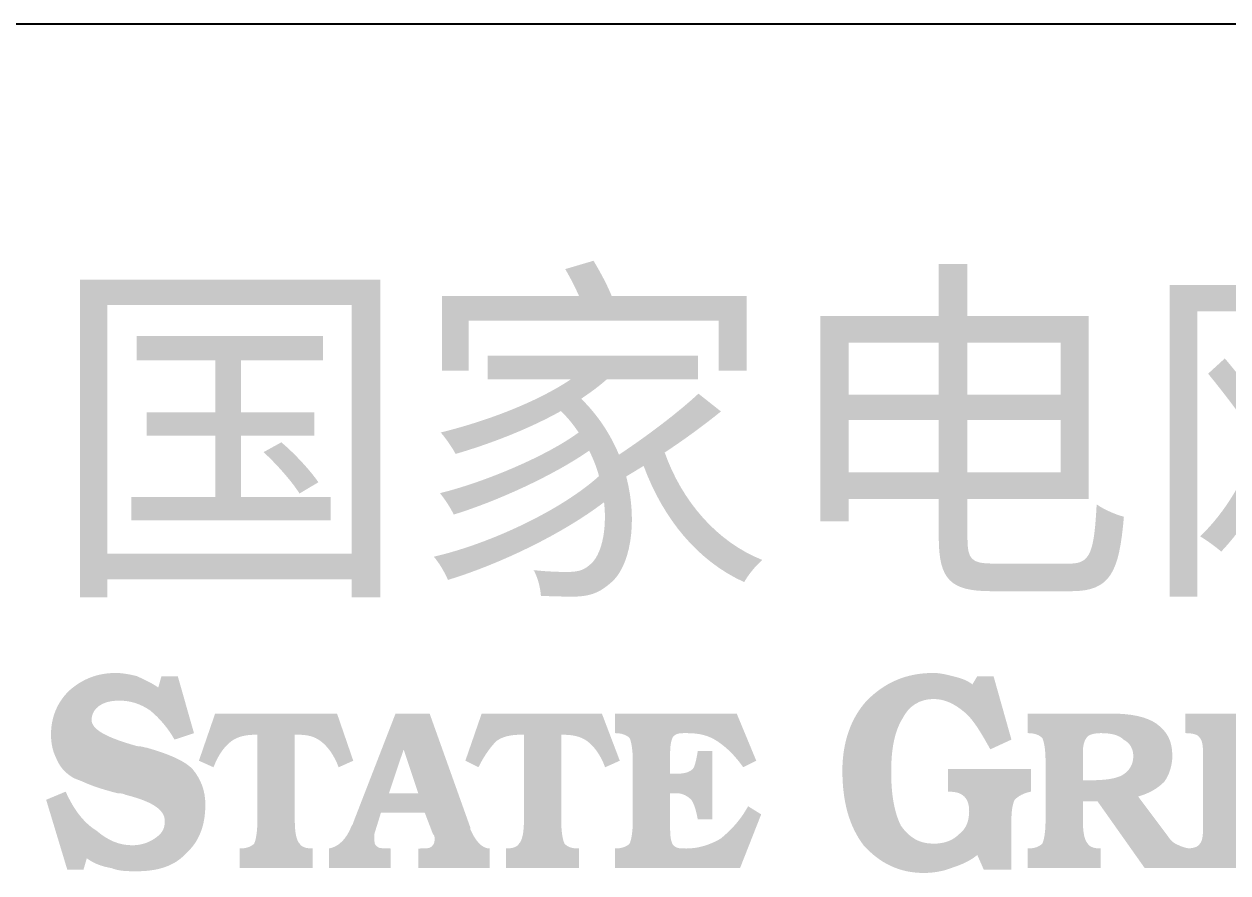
# Model space of a CAD drawing. Header units: millimetres. Extents: x 0 to 420, y 0 to 297.
# Drawn here: x 307.42 to 315.65, y 62.04 to 67.84 of the extents above; entities that cross this region are included whole.
import ezdxf
from ezdxf.enums import TextEntityAlignment as Align

# ---------------------------------------------------------------- set-up
doc = ezdxf.new("R2010")
doc.units = ezdxf.units.MM
doc.layers.add('GPDRAW', color=1, linetype='Continuous')
doc.styles.add('Cad Logo wryh', font='msyh.ttf')
doc.styles.add('ECL', font='SIMFANG_2312.TTF', dxfattribs={"width": 0.7, "height": 3})

# ---------------------------------------------------------------- blocks, each defined once
blk = doc.blocks.new('*U68')
at = {"linetype": 'Continuous', "lineweight": 0}
h = blk.add_hatch(color=138, dxfattribs=at)
edge = h.paths.add_edge_path()
edge.add_spline(control_points=[(1.097, 4.474), (1.178, 4.433), (1.278, 4.393), (1.359, 4.333)], knot_values=[0.970588, 0.970588, 0.970588, 0.970588, 1, 1, 1, 1], degree=3, periodic=0)
edge.add_spline(control_points=[(1.359, 4.333), (1.399, 4.474), (1.399, 4.474), (1.399, 4.474)], knot_values=[0, 0, 0, 0, 0.029412, 0.029412, 0.029412, 0.029412], degree=3, periodic=0)
edge.add_spline(control_points=[(1.399, 4.474), (1.601, 4.474), (1.601, 4.474), (1.601, 4.474)], knot_values=[0.029412, 0.029412, 0.029412, 0.029412, 0.058824, 0.058824, 0.058824, 0.058824], degree=3, periodic=0)
edge.add_spline(control_points=[(1.601, 4.474), (1.802, 3.768), (1.802, 3.768), (1.802, 3.768)], knot_values=[0.058824, 0.058824, 0.058824, 0.058824, 0.088235, 0.088235, 0.088235, 0.088235], degree=3, periodic=0)
edge.add_spline(control_points=[(1.802, 3.768), (1.561, 3.688), (1.561, 3.688), (1.561, 3.688)], knot_values=[0.088235, 0.088235, 0.088235, 0.088235, 0.117647, 0.117647, 0.117647, 0.117647], degree=3, periodic=0)
edge.add_spline(control_points=[(1.561, 3.688), (1.48, 3.829), (1.379, 3.95), (1.258, 4.05)], knot_values=[0.117647, 0.117647, 0.117647, 0.117647, 0.147059, 0.147059, 0.147059, 0.147059], degree=3, periodic=0)
edge.add_spline(control_points=[(1.258, 4.05), (1.137, 4.131), (1.017, 4.171), (0.876, 4.171), (0.876, 4.171), (0.775, 4.171), (0.694, 4.151), (0.634, 4.111)], knot_values=[0.147059, 0.147059, 0.147059, 0.147059, 0.176471, 0.176471, 0.176471, 0.176571, 0.205882, 0.205882, 0.205882, 0.205882], degree=3, periodic=0)
edge.add_spline(control_points=[(0.634, 4.111), (0.573, 4.071), (0.533, 4.01), (0.533, 3.93), (0.533, 3.93), (0.533, 3.809), (0.734, 3.708), (1.097, 3.607)], knot_values=[0.205882, 0.205882, 0.205882, 0.205882, 0.235294, 0.235294, 0.235294, 0.235394, 0.264706, 0.264706, 0.264706, 0.264706], degree=3, periodic=0)
edge.add_spline(control_points=[(1.097, 3.607), (1.158, 3.607), (1.198, 3.587), (1.218, 3.587)], knot_values=[0.264706, 0.264706, 0.264706, 0.264706, 0.294118, 0.294118, 0.294118, 0.294118], degree=3, periodic=0)
edge.add_spline(control_points=[(1.218, 3.587), (1.5, 3.506), (1.681, 3.426), (1.782, 3.325)], knot_values=[0.294118, 0.294118, 0.294118, 0.294118, 0.323529, 0.323529, 0.323529, 0.323529], degree=3, periodic=0)
edge.add_spline(control_points=[(1.782, 3.325), (1.883, 3.204), (1.943, 3.063), (1.943, 2.882), (1.943, 2.882), (1.943, 2.62), (1.863, 2.418), (1.702, 2.277)], knot_values=[0.323529, 0.323529, 0.323529, 0.323529, 0.352941, 0.352941, 0.352941, 0.353041, 0.382353, 0.382353, 0.382353, 0.382353], degree=3, periodic=0)
edge.add_spline(control_points=[(1.702, 2.277), (1.561, 2.116), (1.339, 2.056), (1.097, 2.056), (1.097, 2.056), (0.976, 2.056), (0.876, 2.056), (0.775, 2.096)], knot_values=[0.382353, 0.382353, 0.382353, 0.382353, 0.411765, 0.411765, 0.411765, 0.411865, 0.441176, 0.441176, 0.441176, 0.441176], degree=3, periodic=0)
edge.add_spline(control_points=[(0.775, 2.096), (0.654, 2.116), (0.553, 2.156), (0.473, 2.217)], knot_values=[0.441176, 0.441176, 0.441176, 0.441176, 0.470588, 0.470588, 0.470588, 0.470588], degree=3, periodic=0)
edge.add_spline(control_points=[(0.473, 2.217), (0.432, 2.076), (0.432, 2.076), (0.432, 2.076)], knot_values=[0.470588, 0.470588, 0.470588, 0.470588, 0.5, 0.5, 0.5, 0.5], degree=3, periodic=0)
edge.add_spline(control_points=[(0.432, 2.076), (0.231, 2.076), (0.231, 2.076), (0.231, 2.076)], knot_values=[0.5, 0.5, 0.5, 0.5, 0.529412, 0.529412, 0.529412, 0.529412], degree=3, periodic=0)
edge.add_spline(control_points=[(0.231, 2.076), (-0.031, 2.942), (-0.031, 2.942), (-0.031, 2.942)], knot_values=[0.529412, 0.529412, 0.529412, 0.529412, 0.558824, 0.558824, 0.558824, 0.558824], degree=3, periodic=0)
edge.add_spline(control_points=[(-0.031, 2.942), (0.211, 3.043), (0.211, 3.043), (0.211, 3.043)], knot_values=[0.558824, 0.558824, 0.558824, 0.558824, 0.588235, 0.588235, 0.588235, 0.588235], degree=3, periodic=0)
edge.add_spline(control_points=[(0.211, 3.043), (0.311, 2.821), (0.432, 2.66), (0.593, 2.559)], knot_values=[0.588235, 0.588235, 0.588235, 0.588235, 0.617647, 0.617647, 0.617647, 0.617647], degree=3, periodic=0)
edge.add_spline(control_points=[(0.593, 2.559), (0.734, 2.438), (0.876, 2.378), (1.037, 2.378), (1.037, 2.378), (1.158, 2.378), (1.258, 2.418), (1.339, 2.479)], knot_values=[0.617647, 0.617647, 0.617647, 0.617647, 0.647059, 0.647059, 0.647059, 0.647159, 0.676471, 0.676471, 0.676471, 0.676471], degree=3, periodic=0)
edge.add_spline(control_points=[(1.339, 2.479), (1.42, 2.539), (1.44, 2.6), (1.44, 2.68), (1.44, 2.68), (1.44, 2.821), (1.278, 2.922), (0.956, 3.003)], knot_values=[0.676471, 0.676471, 0.676471, 0.676471, 0.705882, 0.705882, 0.705882, 0.705982, 0.735294, 0.735294, 0.735294, 0.735294], degree=3, periodic=0)
edge.add_spline(control_points=[(0.956, 3.003), (0.916, 3.023), (0.876, 3.023), (0.855, 3.023)], knot_values=[0.735294, 0.735294, 0.735294, 0.735294, 0.764706, 0.764706, 0.764706, 0.764706], degree=3, periodic=0)
edge.add_spline(control_points=[(0.855, 3.023), (0.694, 3.063), (0.573, 3.103), (0.473, 3.144)], knot_values=[0.764706, 0.764706, 0.764706, 0.764706, 0.794118, 0.794118, 0.794118, 0.794118], degree=3, periodic=0)
edge.add_spline(control_points=[(0.473, 3.144), (0.392, 3.184), (0.311, 3.204), (0.291, 3.224)], knot_values=[0.794118, 0.794118, 0.794118, 0.794118, 0.823529, 0.823529, 0.823529, 0.823529], degree=3, periodic=0)
edge.add_spline(control_points=[(0.291, 3.224), (0.19, 3.285), (0.13, 3.365), (0.09, 3.466)], knot_values=[0.823529, 0.823529, 0.823529, 0.823529, 0.852941, 0.852941, 0.852941, 0.852941], degree=3, periodic=0)
edge.add_spline(control_points=[(0.09, 3.466), (0.049, 3.547), (0.029, 3.647), (0.029, 3.748), (0.029, 3.748), (0.029, 3.97), (0.11, 4.151), (0.251, 4.292)], knot_values=[0.852941, 0.852941, 0.852941, 0.852941, 0.882353, 0.882353, 0.882353, 0.882453, 0.911765, 0.911765, 0.911765, 0.911765], degree=3, periodic=0)
edge.add_spline(control_points=[(0.251, 4.292), (0.412, 4.433), (0.593, 4.514), (0.835, 4.514), (0.835, 4.514), (0.916, 4.514), (1.017, 4.494), (1.097, 4.474)], knot_values=[0.911765, 0.911765, 0.911765, 0.911765, 0.941176, 0.941176, 0.941176, 0.941276, 0.970588, 0.970588, 0.970588, 0.970588], degree=3, periodic=0)
h = blk.add_hatch(color=138, dxfattribs=at)
edge = h.paths.add_edge_path()
edge.add_spline(control_points=[(11.212, 4.474), (11.293, 4.453), (11.374, 4.433), (11.454, 4.373)], knot_values=[0.966667, 0.966667, 0.966667, 0.966667, 1, 1, 1, 1], degree=3, periodic=0)
edge.add_spline(control_points=[(11.454, 4.373), (11.515, 4.474), (11.515, 4.474), (11.515, 4.474)], knot_values=[0, 0, 0, 0, 0.033333, 0.033333, 0.033333, 0.033333], degree=3, periodic=0)
edge.add_spline(control_points=[(11.515, 4.474), (11.716, 4.474), (11.716, 4.474), (11.716, 4.474)], knot_values=[0.033333, 0.033333, 0.033333, 0.033333, 0.066667, 0.066667, 0.066667, 0.066667], degree=3, periodic=0)
edge.add_spline(control_points=[(11.716, 4.474), (11.938, 3.688), (11.938, 3.688), (11.938, 3.688)], knot_values=[0.066667, 0.066667, 0.066667, 0.066667, 0.1, 0.1, 0.1, 0.1], degree=3, periodic=0)
edge.add_spline(control_points=[(11.938, 3.688), (11.676, 3.567), (11.676, 3.567), (11.676, 3.567)], knot_values=[0.1, 0.1, 0.1, 0.1, 0.133333, 0.133333, 0.133333, 0.133333], degree=3, periodic=0)
edge.add_spline(control_points=[(11.676, 3.567), (11.555, 3.788), (11.454, 3.95), (11.353, 4.03)], knot_values=[0.133333, 0.133333, 0.133333, 0.133333, 0.166667, 0.166667, 0.166667, 0.166667], degree=3, periodic=0)
edge.add_spline(control_points=[(11.353, 4.03), (11.233, 4.131), (11.112, 4.191), (10.971, 4.191), (10.971, 4.191), (10.809, 4.191), (10.668, 4.111), (10.588, 3.95)], knot_values=[0.166667, 0.166667, 0.166667, 0.166667, 0.2, 0.2, 0.2, 0.2001, 0.233333, 0.233333, 0.233333, 0.233333], degree=3, periodic=0)
edge.add_spline(control_points=[(10.588, 3.95), (10.487, 3.788), (10.447, 3.567), (10.447, 3.285), (10.447, 3.285), (10.447, 3.003), (10.487, 2.781), (10.568, 2.62)], knot_values=[0.233333, 0.233333, 0.233333, 0.233333, 0.266667, 0.266667, 0.266667, 0.266767, 0.3, 0.3, 0.3, 0.3], degree=3, periodic=0)
edge.add_spline(control_points=[(10.568, 2.62), (10.668, 2.479), (10.789, 2.398), (10.971, 2.398), (10.971, 2.398), (11.112, 2.398), (11.212, 2.438), (11.293, 2.519)], knot_values=[0.3, 0.3, 0.3, 0.3, 0.333333, 0.333333, 0.333333, 0.333433, 0.366667, 0.366667, 0.366667, 0.366667], degree=3, periodic=0)
edge.add_spline(control_points=[(11.293, 2.519), (11.374, 2.579), (11.414, 2.68), (11.414, 2.801), (11.414, 2.801), (11.414, 2.882), (11.394, 2.942), (11.353, 2.982)], knot_values=[0.366667, 0.366667, 0.366667, 0.366667, 0.4, 0.4, 0.4, 0.4001, 0.433333, 0.433333, 0.433333, 0.433333], degree=3, periodic=0)
edge.add_spline(control_points=[(11.353, 2.982), (11.313, 3.023), (11.253, 3.043), (11.152, 3.043)], knot_values=[0.433333, 0.433333, 0.433333, 0.433333, 0.466667, 0.466667, 0.466667, 0.466667], degree=3, periodic=0)
edge.add_spline(control_points=[(11.152, 3.043), (11.152, 3.325), (11.152, 3.325), (11.152, 3.325)], knot_values=[0.466667, 0.466667, 0.466667, 0.466667, 0.5, 0.5, 0.5, 0.5], degree=3, periodic=0)
edge.add_spline(control_points=[(11.152, 3.325), (12.18, 3.325), (12.18, 3.325), (12.18, 3.325)], knot_values=[0.5, 0.5, 0.5, 0.5, 0.533333, 0.533333, 0.533333, 0.533333], degree=3, periodic=0)
edge.add_spline(control_points=[(12.18, 3.325), (12.18, 3.043), (12.18, 3.043), (12.18, 3.043)], knot_values=[0.533333, 0.533333, 0.533333, 0.533333, 0.566667, 0.566667, 0.566667, 0.566667], degree=3, periodic=0)
edge.add_spline(control_points=[(12.18, 3.043), (12.079, 3.023), (12.018, 2.982), (11.978, 2.942)], knot_values=[0.566667, 0.566667, 0.566667, 0.566667, 0.6, 0.6, 0.6, 0.6], degree=3, periodic=0)
edge.add_spline(control_points=[(11.978, 2.942), (11.958, 2.902), (11.938, 2.821), (11.938, 2.7), (11.938, 2.7), (11.938, 2.076), (11.938, 2.076), (11.938, 2.076)], knot_values=[0.6, 0.6, 0.6, 0.6, 0.633333, 0.633333, 0.633333, 0.633433, 0.666667, 0.666667, 0.666667, 0.666667], degree=3, periodic=0)
edge.add_spline(control_points=[(11.938, 2.076), (11.595, 2.076), (11.595, 2.076), (11.595, 2.076)], knot_values=[0.666667, 0.666667, 0.666667, 0.666667, 0.7, 0.7, 0.7, 0.7], degree=3, periodic=0)
edge.add_spline(control_points=[(11.595, 2.076), (11.515, 2.257), (11.515, 2.257), (11.515, 2.257)], knot_values=[0.7, 0.7, 0.7, 0.7, 0.733333, 0.733333, 0.733333, 0.733333], degree=3, periodic=0)
edge.add_spline(control_points=[(11.515, 2.257), (11.414, 2.176), (11.313, 2.136), (11.192, 2.096)], knot_values=[0.733333, 0.733333, 0.733333, 0.733333, 0.766667, 0.766667, 0.766667, 0.766667], degree=3, periodic=0)
edge.add_spline(control_points=[(11.192, 2.096), (11.091, 2.056), (10.971, 2.035), (10.85, 2.035), (10.85, 2.035), (10.547, 2.035), (10.306, 2.156), (10.104, 2.378)], knot_values=[0.766667, 0.766667, 0.766667, 0.766667, 0.8, 0.8, 0.8, 0.8001, 0.833333, 0.833333, 0.833333, 0.833333], degree=3, periodic=0)
edge.add_spline(control_points=[(10.104, 2.378), (9.923, 2.62), (9.842, 2.922), (9.842, 3.305), (9.842, 3.305), (9.842, 3.647), (9.943, 3.95), (10.144, 4.171)], knot_values=[0.833333, 0.833333, 0.833333, 0.833333, 0.866667, 0.866667, 0.866667, 0.866767, 0.9, 0.9, 0.9, 0.9], degree=3, periodic=0)
edge.add_spline(control_points=[(10.144, 4.171), (10.366, 4.393), (10.628, 4.514), (10.971, 4.514), (10.971, 4.514), (11.051, 4.514), (11.132, 4.494), (11.212, 4.474)], knot_values=[0.9, 0.9, 0.9, 0.9, 0.933333, 0.933333, 0.933333, 0.933433, 0.966667, 0.966667, 0.966667, 0.966667], degree=3, periodic=0)
h = blk.add_hatch(color=138, dxfattribs=at)
edge = h.paths.add_edge_path()
edge.add_spline(control_points=[(1.863, 3.426), (1.863, 3.426), (2.064, 4.01), (2.064, 4.01)], knot_values=[1, 1, 1, 1, 1.440563, 1.440563, 1.440563, 1.440563], degree=3, periodic=0)
edge.add_spline(control_points=[(2.064, 4.01), (3.576, 4.01), (3.576, 4.01), (3.576, 4.01)], knot_values=[0, 0, 0, 0, 0.052632, 0.052632, 0.052632, 0.052632], degree=3, periodic=0)
edge.add_spline(control_points=[(3.576, 4.01), (3.777, 3.426), (3.777, 3.426), (3.777, 3.426)], knot_values=[0.052632, 0.052632, 0.052632, 0.052632, 0.105263, 0.105263, 0.105263, 0.105263], degree=3, periodic=0)
edge.add_spline(control_points=[(3.777, 3.426), (3.596, 3.345), (3.596, 3.345), (3.596, 3.345)], knot_values=[0.105263, 0.105263, 0.105263, 0.105263, 0.157895, 0.157895, 0.157895, 0.157895], degree=3, periodic=0)
edge.add_spline(control_points=[(3.596, 3.345), (3.535, 3.506), (3.455, 3.607), (3.374, 3.668)], knot_values=[0.157895, 0.157895, 0.157895, 0.157895, 0.210526, 0.210526, 0.210526, 0.210526], degree=3, periodic=0)
edge.add_spline(control_points=[(3.374, 3.668), (3.293, 3.728), (3.213, 3.748), (3.092, 3.748), (3.092, 3.748), (3.052, 3.748), (3.052, 3.748), (3.052, 3.748)], knot_values=[0.210526, 0.210526, 0.210526, 0.210526, 0.263158, 0.263158, 0.263158, 0.263258, 0.315789, 0.315789, 0.315789, 0.315789], degree=3, periodic=0)
edge.add_spline(control_points=[(3.052, 3.748), (3.052, 2.68), (3.052, 2.68), (3.052, 2.68)], knot_values=[0.315789, 0.315789, 0.315789, 0.315789, 0.368421, 0.368421, 0.368421, 0.368421], degree=3, periodic=0)
edge.add_spline(control_points=[(3.052, 2.68), (3.052, 2.539), (3.072, 2.438), (3.112, 2.398)], knot_values=[0.368421, 0.368421, 0.368421, 0.368421, 0.421053, 0.421053, 0.421053, 0.421053], degree=3, periodic=0)
edge.add_spline(control_points=[(3.112, 2.398), (3.132, 2.358), (3.193, 2.338), (3.273, 2.338)], knot_values=[0.421053, 0.421053, 0.421053, 0.421053, 0.473684, 0.473684, 0.473684, 0.473684], degree=3, periodic=0)
edge.add_spline(control_points=[(3.273, 2.338), (3.273, 2.096), (3.273, 2.096), (3.273, 2.096)], knot_values=[0.473684, 0.473684, 0.473684, 0.473684, 0.526316, 0.526316, 0.526316, 0.526316], degree=3, periodic=0)
edge.add_spline(control_points=[(3.273, 2.096), (2.367, 2.096), (2.367, 2.096), (2.367, 2.096)], knot_values=[0.526316, 0.526316, 0.526316, 0.526316, 0.578947, 0.578947, 0.578947, 0.578947], degree=3, periodic=0)
edge.add_spline(control_points=[(2.367, 2.096), (2.367, 2.338), (2.367, 2.338), (2.367, 2.338)], knot_values=[0.578947, 0.578947, 0.578947, 0.578947, 0.631579, 0.631579, 0.631579, 0.631579], degree=3, periodic=0)
edge.add_spline(control_points=[(2.367, 2.338), (2.447, 2.338), (2.508, 2.358), (2.548, 2.398)], knot_values=[0.631579, 0.631579, 0.631579, 0.631579, 0.684211, 0.684211, 0.684211, 0.684211], degree=3, periodic=0)
edge.add_spline(control_points=[(2.548, 2.398), (2.568, 2.438), (2.588, 2.539), (2.588, 2.68), (2.588, 2.68), (2.588, 3.748), (2.588, 3.748), (2.588, 3.748)], knot_values=[0.684211, 0.684211, 0.684211, 0.684211, 0.736842, 0.736842, 0.736842, 0.736942, 0.789474, 0.789474, 0.789474, 0.789474], degree=3, periodic=0)
edge.add_spline(control_points=[(2.588, 3.748), (2.568, 3.748), (2.568, 3.748), (2.568, 3.748)], knot_values=[0.789474, 0.789474, 0.789474, 0.789474, 0.842105, 0.842105, 0.842105, 0.842105], degree=3, periodic=0)
edge.add_spline(control_points=[(2.568, 3.748), (2.447, 3.748), (2.346, 3.728), (2.266, 3.668)], knot_values=[0.842105, 0.842105, 0.842105, 0.842105, 0.894737, 0.894737, 0.894737, 0.894737], degree=3, periodic=0)
edge.add_spline(control_points=[(2.266, 3.668), (2.185, 3.607), (2.105, 3.506), (2.044, 3.345)], knot_values=[0.894737, 0.894737, 0.894737, 0.894737, 0.947368, 0.947368, 0.947368, 0.947368], degree=3, periodic=0)
edge.add_spline(control_points=[(2.044, 3.345), (1.863, 3.426), (1.863, 3.426), (1.863, 3.426)], knot_values=[0.947368, 0.947368, 0.947368, 0.947368, 1, 1, 1, 1], degree=3, periodic=0)
h = blk.add_hatch(color=138, dxfattribs=at)
edge = h.paths.add_edge_path()
edge.add_spline(control_points=[(4.301, 4.01), (4.301, 4.01), (3.777, 2.66), (3.777, 2.66)], knot_values=[1, 1, 1, 1, 2.032163, 2.032163, 2.032163, 2.032163], degree=3, periodic=0)
edge.add_spline(control_points=[(3.777, 2.66), (3.777, 2.66), (3.777, 2.64), (3.757, 2.62)], knot_values=[0, 0, 0, 0, 0.041667, 0.041667, 0.041667, 0.041667], degree=3, periodic=0)
edge.add_spline(control_points=[(3.757, 2.62), (3.696, 2.459), (3.596, 2.358), (3.475, 2.338)], knot_values=[0.041667, 0.041667, 0.041667, 0.041667, 0.083333, 0.083333, 0.083333, 0.083333], degree=3, periodic=0)
edge.add_spline(control_points=[(3.475, 2.338), (3.475, 2.096), (3.475, 2.096), (3.475, 2.096)], knot_values=[0.083333, 0.083333, 0.083333, 0.083333, 0.125, 0.125, 0.125, 0.125], degree=3, periodic=0)
edge.add_spline(control_points=[(3.475, 2.096), (4.241, 2.096), (4.241, 2.096), (4.241, 2.096)], knot_values=[0.125, 0.125, 0.125, 0.125, 0.166667, 0.166667, 0.166667, 0.166667], degree=3, periodic=0)
edge.add_spline(control_points=[(4.241, 2.096), (4.241, 2.338), (4.241, 2.338), (4.241, 2.338)], knot_values=[0.166667, 0.166667, 0.166667, 0.166667, 0.208333, 0.208333, 0.208333, 0.208333], degree=3, periodic=0)
edge.add_spline(control_points=[(4.241, 2.338), (4.16, 2.338), (4.099, 2.338), (4.079, 2.358)], knot_values=[0.208333, 0.208333, 0.208333, 0.208333, 0.25, 0.25, 0.25, 0.25], degree=3, periodic=0)
edge.add_spline(control_points=[(4.079, 2.358), (4.039, 2.378), (4.039, 2.418), (4.039, 2.459), (4.039, 2.459), (4.039, 2.479), (4.039, 2.479), (4.039, 2.499)], knot_values=[0.25, 0.25, 0.25, 0.25, 0.291667, 0.291667, 0.291667, 0.291767, 0.333333, 0.333333, 0.333333, 0.333333], degree=3, periodic=0)
edge.add_spline(control_points=[(4.039, 2.499), (4.039, 2.499), (4.039, 2.519), (4.039, 2.519)], knot_values=[0.333333, 0.333333, 0.333333, 0.333333, 0.375, 0.375, 0.375, 0.375], degree=3, periodic=0)
edge.add_spline(control_points=[(4.039, 2.519), (4.12, 2.781), (4.12, 2.781), (4.12, 2.781)], knot_values=[0.375, 0.375, 0.375, 0.375, 0.416667, 0.416667, 0.416667, 0.416667], degree=3, periodic=0)
edge.add_spline(control_points=[(4.12, 2.781), (4.664, 2.781), (4.664, 2.781), (4.664, 2.781)], knot_values=[0.416667, 0.416667, 0.416667, 0.416667, 0.458333, 0.458333, 0.458333, 0.458333], degree=3, periodic=0)
edge.add_spline(control_points=[(4.664, 2.781), (4.764, 2.519), (4.764, 2.519), (4.764, 2.519)], knot_values=[0.458333, 0.458333, 0.458333, 0.458333, 0.5, 0.5, 0.5, 0.5], degree=3, periodic=0)
edge.add_spline(control_points=[(4.764, 2.519), (4.764, 2.519), (4.785, 2.499), (4.785, 2.479)], knot_values=[0.5, 0.5, 0.5, 0.5, 0.541667, 0.541667, 0.541667, 0.541667], degree=3, periodic=0)
edge.add_spline(control_points=[(4.785, 2.479), (4.785, 2.479), (4.785, 2.459), (4.785, 2.438), (4.785, 2.438), (4.785, 2.398), (4.764, 2.378), (4.744, 2.358), (4.744, 2.358), (4.724, 2.338), (4.664, 2.338), (4.603, 2.338), (4.603, 2.338), (4.583, 2.338), (4.583, 2.338), (4.583, 2.338)], knot_values=[0.541667, 0.541667, 0.541667, 0.541667, 0.583333, 0.583333, 0.583333, 0.583433, 0.625, 0.625, 0.625, 0.6251, 0.666667, 0.666667, 0.666667, 0.666767, 0.708333, 0.708333, 0.708333, 0.708333], degree=3, periodic=0)
edge.add_spline(control_points=[(4.583, 2.338), (4.583, 2.096), (4.583, 2.096), (4.583, 2.096)], knot_values=[0.708333, 0.708333, 0.708333, 0.708333, 0.75, 0.75, 0.75, 0.75], degree=3, periodic=0)
edge.add_spline(control_points=[(4.583, 2.096), (5.47, 2.096), (5.47, 2.096), (5.47, 2.096)], knot_values=[0.75, 0.75, 0.75, 0.75, 0.791667, 0.791667, 0.791667, 0.791667], degree=3, periodic=0)
edge.add_spline(control_points=[(5.47, 2.096), (5.47, 2.338), (5.47, 2.338), (5.47, 2.338)], knot_values=[0.791667, 0.791667, 0.791667, 0.791667, 0.833333, 0.833333, 0.833333, 0.833333], degree=3, periodic=0)
edge.add_spline(control_points=[(5.47, 2.338), (5.369, 2.338), (5.288, 2.438), (5.228, 2.579)], knot_values=[0.833333, 0.833333, 0.833333, 0.833333, 0.875, 0.875, 0.875, 0.875], degree=3, periodic=0)
edge.add_spline(control_points=[(5.228, 2.579), (5.228, 2.6), (5.228, 2.6), (5.228, 2.6)], knot_values=[0.875, 0.875, 0.875, 0.875, 0.916667, 0.916667, 0.916667, 0.916667], degree=3, periodic=0)
edge.add_spline(control_points=[(5.228, 2.6), (4.724, 4.01), (4.724, 4.01), (4.724, 4.01)], knot_values=[0.916667, 0.916667, 0.916667, 0.916667, 0.958333, 0.958333, 0.958333, 0.958333], degree=3, periodic=0)
edge.add_spline(control_points=[(4.724, 4.01), (4.301, 4.01), (4.301, 4.01), (4.301, 4.01)], knot_values=[0.958333, 0.958333, 0.958333, 0.958333, 1, 1, 1, 1], degree=3, periodic=0)
edge = h.paths.add_edge_path(flags=16)
edge.add_spline(control_points=[(4.402, 3.567), (4.402, 3.567), (4.583, 3.023), (4.583, 3.023)], knot_values=[1, 1, 1, 1, 1.408747, 1.408747, 1.408747, 1.408747], degree=3, periodic=0)
edge.add_spline(control_points=[(4.583, 3.023), (4.22, 3.023), (4.22, 3.023), (4.22, 3.023)], knot_values=[0, 0, 0, 0, 0.5, 0.5, 0.5, 0.5], degree=3, periodic=0)
edge.add_spline(control_points=[(4.22, 3.023), (4.402, 3.567), (4.402, 3.567), (4.402, 3.567)], knot_values=[0.5, 0.5, 0.5, 0.5, 1, 1, 1, 1], degree=3, periodic=0)
h = blk.add_hatch(color=138, dxfattribs=at)
edge = h.paths.add_edge_path()
edge.add_spline(control_points=[(5.167, 3.426), (5.167, 3.426), (5.369, 4.01), (5.369, 4.01)], knot_values=[1, 1, 1, 1, 1.440567, 1.440567, 1.440567, 1.440567], degree=3, periodic=0)
edge.add_spline(control_points=[(5.369, 4.01), (6.86, 4.01), (6.86, 4.01), (6.86, 4.01)], knot_values=[0, 0, 0, 0, 0.052632, 0.052632, 0.052632, 0.052632], degree=3, periodic=0)
edge.add_spline(control_points=[(6.86, 4.01), (7.082, 3.426), (7.082, 3.426), (7.082, 3.426)], knot_values=[0.052632, 0.052632, 0.052632, 0.052632, 0.105263, 0.105263, 0.105263, 0.105263], degree=3, periodic=0)
edge.add_spline(control_points=[(7.082, 3.426), (6.9, 3.345), (6.9, 3.345), (6.9, 3.345)], knot_values=[0.105263, 0.105263, 0.105263, 0.105263, 0.157895, 0.157895, 0.157895, 0.157895], degree=3, periodic=0)
edge.add_spline(control_points=[(6.9, 3.345), (6.84, 3.506), (6.759, 3.607), (6.679, 3.668)], knot_values=[0.157895, 0.157895, 0.157895, 0.157895, 0.210526, 0.210526, 0.210526, 0.210526], degree=3, periodic=0)
edge.add_spline(control_points=[(6.679, 3.668), (6.598, 3.728), (6.497, 3.748), (6.376, 3.748), (6.376, 3.748), (6.356, 3.748), (6.356, 3.748), (6.356, 3.748)], knot_values=[0.210526, 0.210526, 0.210526, 0.210526, 0.263158, 0.263158, 0.263158, 0.263258, 0.315789, 0.315789, 0.315789, 0.315789], degree=3, periodic=0)
edge.add_spline(control_points=[(6.356, 3.748), (6.356, 2.68), (6.356, 2.68), (6.356, 2.68)], knot_values=[0.315789, 0.315789, 0.315789, 0.315789, 0.368421, 0.368421, 0.368421, 0.368421], degree=3, periodic=0)
edge.add_spline(control_points=[(6.356, 2.68), (6.356, 2.539), (6.376, 2.438), (6.397, 2.398)], knot_values=[0.368421, 0.368421, 0.368421, 0.368421, 0.421053, 0.421053, 0.421053, 0.421053], degree=3, periodic=0)
edge.add_spline(control_points=[(6.397, 2.398), (6.437, 2.358), (6.477, 2.338), (6.578, 2.338)], knot_values=[0.421053, 0.421053, 0.421053, 0.421053, 0.473684, 0.473684, 0.473684, 0.473684], degree=3, periodic=0)
edge.add_spline(control_points=[(6.578, 2.338), (6.578, 2.096), (6.578, 2.096), (6.578, 2.096)], knot_values=[0.473684, 0.473684, 0.473684, 0.473684, 0.526316, 0.526316, 0.526316, 0.526316], degree=3, periodic=0)
edge.add_spline(control_points=[(6.578, 2.096), (5.671, 2.096), (5.671, 2.096), (5.671, 2.096)], knot_values=[0.526316, 0.526316, 0.526316, 0.526316, 0.578947, 0.578947, 0.578947, 0.578947], degree=3, periodic=0)
edge.add_spline(control_points=[(5.671, 2.096), (5.671, 2.338), (5.671, 2.338), (5.671, 2.338)], knot_values=[0.578947, 0.578947, 0.578947, 0.578947, 0.631579, 0.631579, 0.631579, 0.631579], degree=3, periodic=0)
edge.add_spline(control_points=[(5.671, 2.338), (5.752, 2.338), (5.812, 2.358), (5.832, 2.398)], knot_values=[0.631579, 0.631579, 0.631579, 0.631579, 0.684211, 0.684211, 0.684211, 0.684211], degree=3, periodic=0)
edge.add_spline(control_points=[(5.832, 2.398), (5.873, 2.438), (5.893, 2.539), (5.893, 2.68), (5.893, 2.68), (5.893, 3.748), (5.893, 3.748), (5.893, 3.748)], knot_values=[0.684211, 0.684211, 0.684211, 0.684211, 0.736842, 0.736842, 0.736842, 0.736942, 0.789474, 0.789474, 0.789474, 0.789474], degree=3, periodic=0)
edge.add_spline(control_points=[(5.893, 3.748), (5.853, 3.748), (5.853, 3.748), (5.853, 3.748)], knot_values=[0.789474, 0.789474, 0.789474, 0.789474, 0.842105, 0.842105, 0.842105, 0.842105], degree=3, periodic=0)
edge.add_spline(control_points=[(5.853, 3.748), (5.732, 3.748), (5.631, 3.728), (5.55, 3.668)], knot_values=[0.842105, 0.842105, 0.842105, 0.842105, 0.894737, 0.894737, 0.894737, 0.894737], degree=3, periodic=0)
edge.add_spline(control_points=[(5.55, 3.668), (5.49, 3.607), (5.409, 3.506), (5.329, 3.345)], knot_values=[0.894737, 0.894737, 0.894737, 0.894737, 0.947368, 0.947368, 0.947368, 0.947368], degree=3, periodic=0)
edge.add_spline(control_points=[(5.329, 3.345), (5.167, 3.426), (5.167, 3.426), (5.167, 3.426)], knot_values=[0.947368, 0.947368, 0.947368, 0.947368, 1, 1, 1, 1], degree=3, periodic=0)
h = blk.add_hatch(color=138, dxfattribs=at)
edge = h.paths.add_edge_path()
edge.add_spline(control_points=[(7.021, 3.768), (7.021, 3.768), (7.021, 4.01), (7.021, 4.01)], knot_values=[1, 1, 1, 1, 1.17234, 1.17234, 1.17234, 1.17234], degree=3, periodic=0)
edge.add_spline(control_points=[(7.021, 4.01), (8.532, 4.01), (8.532, 4.01), (8.532, 4.01)], knot_values=[0, 0, 0, 0, 0.032258, 0.032258, 0.032258, 0.032258], degree=3, periodic=0)
edge.add_spline(control_points=[(8.532, 4.01), (8.774, 3.426), (8.774, 3.426), (8.774, 3.426)], knot_values=[0.032258, 0.032258, 0.032258, 0.032258, 0.064516, 0.064516, 0.064516, 0.064516], degree=3, periodic=0)
edge.add_spline(control_points=[(8.774, 3.426), (8.613, 3.345), (8.613, 3.345), (8.613, 3.345)], knot_values=[0.064516, 0.064516, 0.064516, 0.064516, 0.096774, 0.096774, 0.096774, 0.096774], degree=3, periodic=0)
edge.add_spline(control_points=[(8.613, 3.345), (8.512, 3.486), (8.412, 3.587), (8.291, 3.668)], knot_values=[0.096774, 0.096774, 0.096774, 0.096774, 0.129032, 0.129032, 0.129032, 0.129032], degree=3, periodic=0)
edge.add_spline(control_points=[(8.291, 3.668), (8.17, 3.748), (8.049, 3.768), (7.908, 3.768), (7.908, 3.768), (7.827, 3.768), (7.787, 3.768), (7.747, 3.728), (7.747, 3.728), (7.726, 3.708), (7.706, 3.627), (7.706, 3.527), (7.706, 3.527), (7.706, 3.265), (7.706, 3.265), (7.706, 3.265)], knot_values=[0.129032, 0.129032, 0.129032, 0.129032, 0.16129, 0.16129, 0.16129, 0.16139, 0.193548, 0.193548, 0.193548, 0.193648, 0.225806, 0.225806, 0.225806, 0.225906, 0.258065, 0.258065, 0.258065, 0.258065], degree=3, periodic=0)
edge.add_spline(control_points=[(7.706, 3.265), (7.787, 3.265), (7.787, 3.265), (7.787, 3.265)], knot_values=[0.258065, 0.258065, 0.258065, 0.258065, 0.290323, 0.290323, 0.290323, 0.290323], degree=3, periodic=0)
edge.add_spline(control_points=[(7.787, 3.265), (7.888, 3.265), (7.948, 3.285), (7.988, 3.325), (7.988, 3.325), (8.009, 3.345), (8.029, 3.426), (8.049, 3.547)], knot_values=[0.290323, 0.290323, 0.290323, 0.290323, 0.322581, 0.322581, 0.322581, 0.322681, 0.354839, 0.354839, 0.354839, 0.354839], degree=3, periodic=0)
edge.add_spline(control_points=[(8.049, 3.547), (8.23, 3.547), (8.23, 3.547), (8.23, 3.547)], knot_values=[0.354839, 0.354839, 0.354839, 0.354839, 0.387097, 0.387097, 0.387097, 0.387097], degree=3, periodic=0)
edge.add_spline(control_points=[(8.23, 3.547), (8.23, 2.7), (8.23, 2.7), (8.23, 2.7)], knot_values=[0.387097, 0.387097, 0.387097, 0.387097, 0.419355, 0.419355, 0.419355, 0.419355], degree=3, periodic=0)
edge.add_spline(control_points=[(8.23, 2.7), (8.049, 2.7), (8.049, 2.7), (8.049, 2.7)], knot_values=[0.419355, 0.419355, 0.419355, 0.419355, 0.451613, 0.451613, 0.451613, 0.451613], degree=3, periodic=0)
edge.add_spline(control_points=[(8.049, 2.7), (8.029, 2.801), (8.009, 2.882), (7.968, 2.942)], knot_values=[0.451613, 0.451613, 0.451613, 0.451613, 0.483871, 0.483871, 0.483871, 0.483871], degree=3, periodic=0)
edge.add_spline(control_points=[(7.968, 2.942), (7.928, 2.982), (7.867, 3.023), (7.787, 3.023), (7.787, 3.023), (7.706, 3.023), (7.706, 3.023), (7.706, 3.023)], knot_values=[0.483871, 0.483871, 0.483871, 0.483871, 0.516129, 0.516129, 0.516129, 0.516229, 0.548387, 0.548387, 0.548387, 0.548387], degree=3, periodic=0)
edge.add_spline(control_points=[(7.706, 3.023), (7.706, 2.579), (7.706, 2.579), (7.706, 2.579)], knot_values=[0.548387, 0.548387, 0.548387, 0.548387, 0.580645, 0.580645, 0.580645, 0.580645], degree=3, periodic=0)
edge.add_spline(control_points=[(7.706, 2.579), (7.706, 2.459), (7.726, 2.398), (7.747, 2.378)], knot_values=[0.580645, 0.580645, 0.580645, 0.580645, 0.612903, 0.612903, 0.612903, 0.612903], degree=3, periodic=0)
edge.add_spline(control_points=[(7.747, 2.378), (7.787, 2.338), (7.827, 2.338), (7.908, 2.338), (7.908, 2.338), (8.049, 2.338), (8.19, 2.378), (8.331, 2.459)], knot_values=[0.612903, 0.612903, 0.612903, 0.612903, 0.645161, 0.645161, 0.645161, 0.645261, 0.677419, 0.677419, 0.677419, 0.677419], degree=3, periodic=0)
edge.add_spline(control_points=[(8.331, 2.459), (8.452, 2.559), (8.573, 2.68), (8.673, 2.862)], knot_values=[0.677419, 0.677419, 0.677419, 0.677419, 0.709677, 0.709677, 0.709677, 0.709677], degree=3, periodic=0)
edge.add_spline(control_points=[(8.673, 2.862), (8.835, 2.761), (8.835, 2.761), (8.835, 2.761)], knot_values=[0.709677, 0.709677, 0.709677, 0.709677, 0.741935, 0.741935, 0.741935, 0.741935], degree=3, periodic=0)
edge.add_spline(control_points=[(8.835, 2.761), (8.573, 2.096), (8.573, 2.096), (8.573, 2.096)], knot_values=[0.741935, 0.741935, 0.741935, 0.741935, 0.774194, 0.774194, 0.774194, 0.774194], degree=3, periodic=0)
edge.add_spline(control_points=[(8.573, 2.096), (7.021, 2.096), (7.021, 2.096), (7.021, 2.096)], knot_values=[0.774194, 0.774194, 0.774194, 0.774194, 0.806452, 0.806452, 0.806452, 0.806452], degree=3, periodic=0)
edge.add_spline(control_points=[(7.021, 2.096), (7.021, 2.338), (7.021, 2.338), (7.021, 2.338)], knot_values=[0.806452, 0.806452, 0.806452, 0.806452, 0.83871, 0.83871, 0.83871, 0.83871], degree=3, periodic=0)
edge.add_spline(control_points=[(7.021, 2.338), (7.102, 2.338), (7.162, 2.358), (7.203, 2.398)], knot_values=[0.83871, 0.83871, 0.83871, 0.83871, 0.870968, 0.870968, 0.870968, 0.870968], degree=3, periodic=0)
edge.add_spline(control_points=[(7.203, 2.398), (7.223, 2.438), (7.243, 2.539), (7.243, 2.68), (7.243, 2.68), (7.243, 3.426), (7.243, 3.426), (7.243, 3.426)], knot_values=[0.870968, 0.870968, 0.870968, 0.870968, 0.903226, 0.903226, 0.903226, 0.903326, 0.935484, 0.935484, 0.935484, 0.935484], degree=3, periodic=0)
edge.add_spline(control_points=[(7.243, 3.426), (7.243, 3.567), (7.223, 3.668), (7.203, 3.708)], knot_values=[0.935484, 0.935484, 0.935484, 0.935484, 0.967742, 0.967742, 0.967742, 0.967742], degree=3, periodic=0)
edge.add_spline(control_points=[(7.203, 3.708), (7.162, 3.748), (7.102, 3.768), (7.021, 3.768)], knot_values=[0.967742, 0.967742, 0.967742, 0.967742, 1, 1, 1, 1], degree=3, periodic=0)
h = blk.add_hatch(color=138, dxfattribs=at)
edge = h.paths.add_edge_path()
edge.add_spline(control_points=[(12.139, 4.01), (12.139, 4.01), (12.139, 3.768), (12.139, 3.768)], knot_values=[1, 1, 1, 1, 1.17234, 1.17234, 1.17234, 1.17234], degree=3, periodic=0)
edge.add_spline(control_points=[(12.139, 3.768), (12.22, 3.768), (12.28, 3.748), (12.321, 3.708)], knot_values=[0, 0, 0, 0, 0.043478, 0.043478, 0.043478, 0.043478], degree=3, periodic=0)
edge.add_spline(control_points=[(12.321, 3.708), (12.341, 3.668), (12.361, 3.567), (12.361, 3.426), (12.361, 3.426), (12.361, 2.68), (12.361, 2.68), (12.361, 2.68)], knot_values=[0.043478, 0.043478, 0.043478, 0.043478, 0.086957, 0.086957, 0.086957, 0.087057, 0.130435, 0.130435, 0.130435, 0.130435], degree=3, periodic=0)
edge.add_spline(control_points=[(12.361, 2.68), (12.361, 2.539), (12.341, 2.438), (12.321, 2.398)], knot_values=[0.130435, 0.130435, 0.130435, 0.130435, 0.173913, 0.173913, 0.173913, 0.173913], degree=3, periodic=0)
edge.add_spline(control_points=[(12.321, 2.398), (12.28, 2.358), (12.22, 2.338), (12.139, 2.338)], knot_values=[0.173913, 0.173913, 0.173913, 0.173913, 0.217391, 0.217391, 0.217391, 0.217391], degree=3, periodic=0)
edge.add_spline(control_points=[(12.139, 2.338), (12.139, 2.096), (12.139, 2.096), (12.139, 2.096)], knot_values=[0.217391, 0.217391, 0.217391, 0.217391, 0.26087, 0.26087, 0.26087, 0.26087], degree=3, periodic=0)
edge.add_spline(control_points=[(12.139, 2.096), (13.046, 2.096), (13.046, 2.096), (13.046, 2.096)], knot_values=[0.26087, 0.26087, 0.26087, 0.26087, 0.304348, 0.304348, 0.304348, 0.304348], degree=3, periodic=0)
edge.add_spline(control_points=[(13.046, 2.096), (13.046, 2.338), (13.046, 2.338), (13.046, 2.338)], knot_values=[0.304348, 0.304348, 0.304348, 0.304348, 0.347826, 0.347826, 0.347826, 0.347826], degree=3, periodic=0)
edge.add_spline(control_points=[(13.046, 2.338), (12.965, 2.338), (12.905, 2.358), (12.885, 2.398)], knot_values=[0.347826, 0.347826, 0.347826, 0.347826, 0.391304, 0.391304, 0.391304, 0.391304], degree=3, periodic=0)
edge.add_spline(control_points=[(12.885, 2.398), (12.844, 2.438), (12.824, 2.539), (12.824, 2.68), (12.824, 2.68), (12.824, 2.922), (12.824, 2.922), (12.824, 2.922)], knot_values=[0.391304, 0.391304, 0.391304, 0.391304, 0.434783, 0.434783, 0.434783, 0.434883, 0.478261, 0.478261, 0.478261, 0.478261], degree=3, periodic=0)
edge.add_spline(control_points=[(12.824, 2.922), (13.006, 2.922), (13.006, 2.922), (13.006, 2.922)], knot_values=[0.478261, 0.478261, 0.478261, 0.478261, 0.521739, 0.521739, 0.521739, 0.521739], degree=3, periodic=0)
edge.add_spline(control_points=[(13.006, 2.922), (13.59, 2.096), (13.59, 2.096), (13.59, 2.096)], knot_values=[0.521739, 0.521739, 0.521739, 0.521739, 0.565217, 0.565217, 0.565217, 0.565217], degree=3, periodic=0)
edge.add_spline(control_points=[(13.59, 2.096), (14.174, 2.096), (14.174, 2.096), (14.174, 2.096)], knot_values=[0.565217, 0.565217, 0.565217, 0.565217, 0.608696, 0.608696, 0.608696, 0.608696], degree=3, periodic=0)
edge.add_spline(control_points=[(14.174, 2.096), (14.174, 2.338), (14.174, 2.338), (14.174, 2.338)], knot_values=[0.608696, 0.608696, 0.608696, 0.608696, 0.652174, 0.652174, 0.652174, 0.652174], degree=3, periodic=0)
edge.add_spline(control_points=[(14.174, 2.338), (14.114, 2.338), (14.053, 2.358), (14.013, 2.378)], knot_values=[0.652174, 0.652174, 0.652174, 0.652174, 0.695652, 0.695652, 0.695652, 0.695652], degree=3, periodic=0)
edge.add_spline(control_points=[(14.013, 2.378), (13.953, 2.398), (13.912, 2.438), (13.872, 2.499)], knot_values=[0.695652, 0.695652, 0.695652, 0.695652, 0.73913, 0.73913, 0.73913, 0.73913], degree=3, periodic=0)
edge.add_spline(control_points=[(13.872, 2.499), (13.509, 2.982), (13.509, 2.982), (13.509, 2.982)], knot_values=[0.73913, 0.73913, 0.73913, 0.73913, 0.782609, 0.782609, 0.782609, 0.782609], degree=3, periodic=0)
edge.add_spline(control_points=[(13.509, 2.982), (13.65, 3.023), (13.751, 3.083), (13.832, 3.164)], knot_values=[0.782609, 0.782609, 0.782609, 0.782609, 0.826087, 0.826087, 0.826087, 0.826087], degree=3, periodic=0)
edge.add_spline(control_points=[(13.832, 3.164), (13.892, 3.244), (13.933, 3.365), (13.933, 3.486), (13.933, 3.486), (13.933, 3.668), (13.872, 3.788), (13.731, 3.889)], knot_values=[0.826087, 0.826087, 0.826087, 0.826087, 0.869565, 0.869565, 0.869565, 0.869665, 0.913043, 0.913043, 0.913043, 0.913043], degree=3, periodic=0)
edge.add_spline(control_points=[(13.731, 3.889), (13.61, 3.97), (13.429, 4.01), (13.187, 4.01), (13.187, 4.01), (12.139, 4.01), (12.139, 4.01), (12.139, 4.01)], knot_values=[0.913043, 0.913043, 0.913043, 0.913043, 0.956522, 0.956522, 0.956522, 0.956622, 1, 1, 1, 1], degree=3, periodic=0)
edge = h.paths.add_edge_path(flags=16)
edge.add_spline(control_points=[(12.824, 3.184), (12.824, 3.184), (12.824, 3.527), (12.824, 3.527)], knot_values=[1, 1, 1, 1, 1.24416, 1.24416, 1.24416, 1.24416], degree=3, periodic=0)
edge.add_spline(control_points=[(12.824, 3.527), (12.824, 3.627), (12.844, 3.688), (12.885, 3.728)], knot_values=[0, 0, 0, 0, 0.125, 0.125, 0.125, 0.125], degree=3, periodic=0)
edge.add_spline(control_points=[(12.885, 3.728), (12.905, 3.748), (12.965, 3.768), (13.046, 3.768), (13.046, 3.768), (13.167, 3.768), (13.268, 3.748), (13.328, 3.688)], knot_values=[0.125, 0.125, 0.125, 0.125, 0.25, 0.25, 0.25, 0.2501, 0.375, 0.375, 0.375, 0.375], degree=3, periodic=0)
edge.add_spline(control_points=[(13.328, 3.688), (13.409, 3.647), (13.449, 3.567), (13.449, 3.486), (13.449, 3.486), (13.449, 3.385), (13.409, 3.305), (13.308, 3.244)], knot_values=[0.375, 0.375, 0.375, 0.375, 0.5, 0.5, 0.5, 0.5001, 0.625, 0.625, 0.625, 0.625], degree=3, periodic=0)
edge.add_spline(control_points=[(13.308, 3.244), (13.227, 3.204), (13.106, 3.184), (12.925, 3.184), (12.925, 3.184), (12.905, 3.184), (12.885, 3.184), (12.865, 3.184)], knot_values=[0.625, 0.625, 0.625, 0.625, 0.75, 0.75, 0.75, 0.7501, 0.875, 0.875, 0.875, 0.875], degree=3, periodic=0)
edge.add_spline(control_points=[(12.865, 3.184), (12.865, 3.184), (12.844, 3.184), (12.824, 3.184)], knot_values=[0.875, 0.875, 0.875, 0.875, 1, 1, 1, 1], degree=3, periodic=0)
h = blk.add_hatch(color=138, dxfattribs=at)
edge = h.paths.add_edge_path()
edge.add_spline(control_points=[(14.094, 3.768), (14.094, 3.768), (14.094, 4.01), (14.094, 4.01)], knot_values=[1, 1, 1, 1, 1.17234, 1.17234, 1.17234, 1.17234], degree=3, periodic=0)
edge.add_spline(control_points=[(14.094, 4.01), (15.021, 4.01), (15.021, 4.01), (15.021, 4.01)], knot_values=[0, 0, 0, 0, 0.066667, 0.066667, 0.066667, 0.066667], degree=3, periodic=0)
edge.add_spline(control_points=[(15.021, 4.01), (15.021, 3.768), (15.021, 3.768), (15.021, 3.768)], knot_values=[0.066667, 0.066667, 0.066667, 0.066667, 0.133333, 0.133333, 0.133333, 0.133333], degree=3, periodic=0)
edge.add_spline(control_points=[(15.021, 3.768), (14.94, 3.768), (14.88, 3.748), (14.839, 3.708)], knot_values=[0.133333, 0.133333, 0.133333, 0.133333, 0.2, 0.2, 0.2, 0.2], degree=3, periodic=0)
edge.add_spline(control_points=[(14.839, 3.708), (14.819, 3.668), (14.799, 3.567), (14.799, 3.426), (14.799, 3.426), (14.799, 2.68), (14.799, 2.68), (14.799, 2.68)], knot_values=[0.2, 0.2, 0.2, 0.2, 0.266667, 0.266667, 0.266667, 0.266767, 0.333333, 0.333333, 0.333333, 0.333333], degree=3, periodic=0)
edge.add_spline(control_points=[(14.799, 2.68), (14.799, 2.539), (14.819, 2.438), (14.839, 2.398)], knot_values=[0.333333, 0.333333, 0.333333, 0.333333, 0.4, 0.4, 0.4, 0.4], degree=3, periodic=0)
edge.add_spline(control_points=[(14.839, 2.398), (14.88, 2.358), (14.94, 2.338), (15.021, 2.338)], knot_values=[0.4, 0.4, 0.4, 0.4, 0.466667, 0.466667, 0.466667, 0.466667], degree=3, periodic=0)
edge.add_spline(control_points=[(15.021, 2.338), (15.021, 2.096), (15.021, 2.096), (15.021, 2.096)], knot_values=[0.466667, 0.466667, 0.466667, 0.466667, 0.533333, 0.533333, 0.533333, 0.533333], degree=3, periodic=0)
edge.add_spline(control_points=[(15.021, 2.096), (14.094, 2.096), (14.094, 2.096), (14.094, 2.096)], knot_values=[0.533333, 0.533333, 0.533333, 0.533333, 0.6, 0.6, 0.6, 0.6], degree=3, periodic=0)
edge.add_spline(control_points=[(14.094, 2.096), (14.094, 2.338), (14.094, 2.338), (14.094, 2.338)], knot_values=[0.6, 0.6, 0.6, 0.6, 0.666667, 0.666667, 0.666667, 0.666667], degree=3, periodic=0)
edge.add_spline(control_points=[(14.094, 2.338), (14.195, 2.338), (14.255, 2.358), (14.275, 2.398)], knot_values=[0.666667, 0.666667, 0.666667, 0.666667, 0.733333, 0.733333, 0.733333, 0.733333], degree=3, periodic=0)
edge.add_spline(control_points=[(14.275, 2.398), (14.315, 2.438), (14.315, 2.539), (14.315, 2.68), (14.315, 2.68), (14.315, 3.426), (14.315, 3.426), (14.315, 3.426)], knot_values=[0.733333, 0.733333, 0.733333, 0.733333, 0.8, 0.8, 0.8, 0.8001, 0.866667, 0.866667, 0.866667, 0.866667], degree=3, periodic=0)
edge.add_spline(control_points=[(14.315, 3.426), (14.315, 3.567), (14.315, 3.668), (14.275, 3.708)], knot_values=[0.866667, 0.866667, 0.866667, 0.866667, 0.933333, 0.933333, 0.933333, 0.933333], degree=3, periodic=0)
edge.add_spline(control_points=[(14.275, 3.708), (14.255, 3.748), (14.195, 3.768), (14.094, 3.768)], knot_values=[0.933333, 0.933333, 0.933333, 0.933333, 1, 1, 1, 1], degree=3, periodic=0)
at = {"color": 138, "ltscale": 5, "insert": (0, 9.111), "char_height": 3.3, "width": 20.15422, "attachment_point": 1, "style": 'Cad Logo wryh'}
blk.add_mtext('{\\fMicrosoft YaHei|b1|i0|c134|p34;国家电网}', dxfattribs=at)
blk = doc.blocks.new('XXDAFRAM-CH-HENG-A3')
at = {"layer": 'GPDRAW'}
blk.add_line((415, 67.8384), (285.5, 67.8384), dxfattribs=at)
at = {"color": 138, "xscale": 0.5511811665596338, "yscale": 0.5511811665589972, "zscale": 0.5511811665591225}
blk.add_blockref('*U68', (307.5862, 60.9171), dxfattribs=at)
at = {"linetype": 'Continuous', "style": 'ECL', "width": 0.7}
for tag, height, p in [('DESIGNSTATUS', 2.8, (407.0134, 52.2864)), ('ENDESIGNSTATUS', 2.8, (407.0134, 47.3753)), ('O', 2.8, (382.625, 42.4219)), ('G', 2.8, (408.525, 42.4219)), ('V', 2.8, (378.3083, 42.4219)), ('N', 2.8, (386.9417, 42.4219)), ('L', 2.8, (391.2583, 42.4219)), ('D', 2.8, (399.8917, 42.4219)), ('W', 2.8, (404.2083, 42.4219)), ('VEREN40', 2.8, (412.8417, 42.4219)), ('DWGNAME1', 3, (372.0218, 30.8899)), ('DWGENAME1', 3, (371.8333, 27.2261)), ('DWGNAME', 3, (371.8333, 27.1455)), ('DWGNAME2', 3, (371.8333, 23.3223)), ('DWGENAME', 3, (371.8333, 23.3029)), ('DWGENAME2', 3, (372.0571, 19.6424)), ('DWGNO', 3, (370.7195, 8.7194)), ('VEREN40', 3, (411.2237, 8.7194))]:
    blk.add_attdef(tag, text='', height=height, dxfattribs=at).set_placement(p, align=Align.MIDDLE)
at = {"style": 'ECL', "width": 0.7, "flags": 1}
for p in [(321.4722, 31.7944), (321.4722, 26.1944), (321.4722, 20.5944), (321.4722, 14.9944)]:
    blk.add_attdef('DATE', text='', height=3, dxfattribs=at).set_placement(p, align=Align.MIDDLE)
for tag, p in [('SJ1', (299.8889, 28.9944)), ('JH', (299.8889, 23.3944)), ('SH1', (299.8889, 17.7944)), ('PZ', (299.8889, 12.1944)), ('BL', (299.8889, 5))]:
    blk.add_attdef(tag, p, '', height=3, dxfattribs=at)

msp = doc.modelspace()

# ---------------------------------------------------------------- block references
msp.add_blockref('XXDAFRAM-CH-HENG-A3', (0, 0))

doc.saveas('drawing.dxf')
